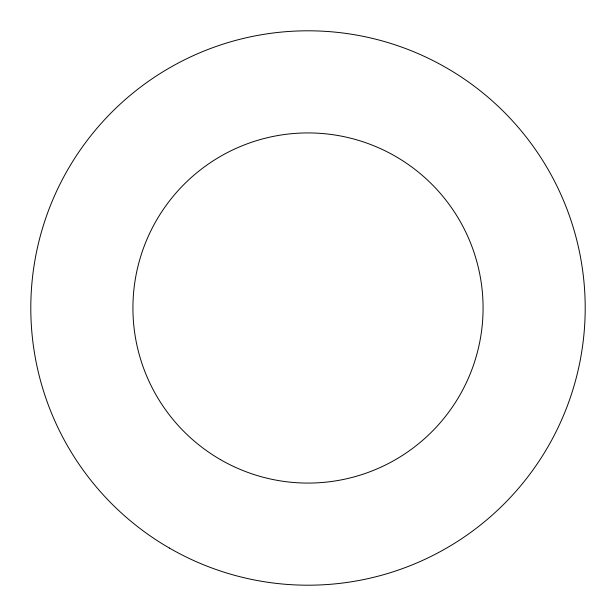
<?xml version="1.0" encoding="UTF-8"?>
<svg xmlns="http://www.w3.org/2000/svg" width="616" height="616" viewBox="0 0 616 616"><rect width="100%" height="100%" fill="white"/><g stroke="black" fill="none" stroke-linecap="round" stroke-linejoin="round"><path stroke-width="0.92" d="M169.4 548.063A277.2 277.2 0 0 0 585.2 308A277.2 277.2 0 0 0 169.4 67.937A277.2 277.2 0 0 0 169.4 548.063M220.466 459.621A175.075 175.075 0 0 0 483.075 308A175.075 175.075 0 0 0 220.466 156.379A175.075 175.075 0 0 0 220.466 459.621"/></g></svg>
